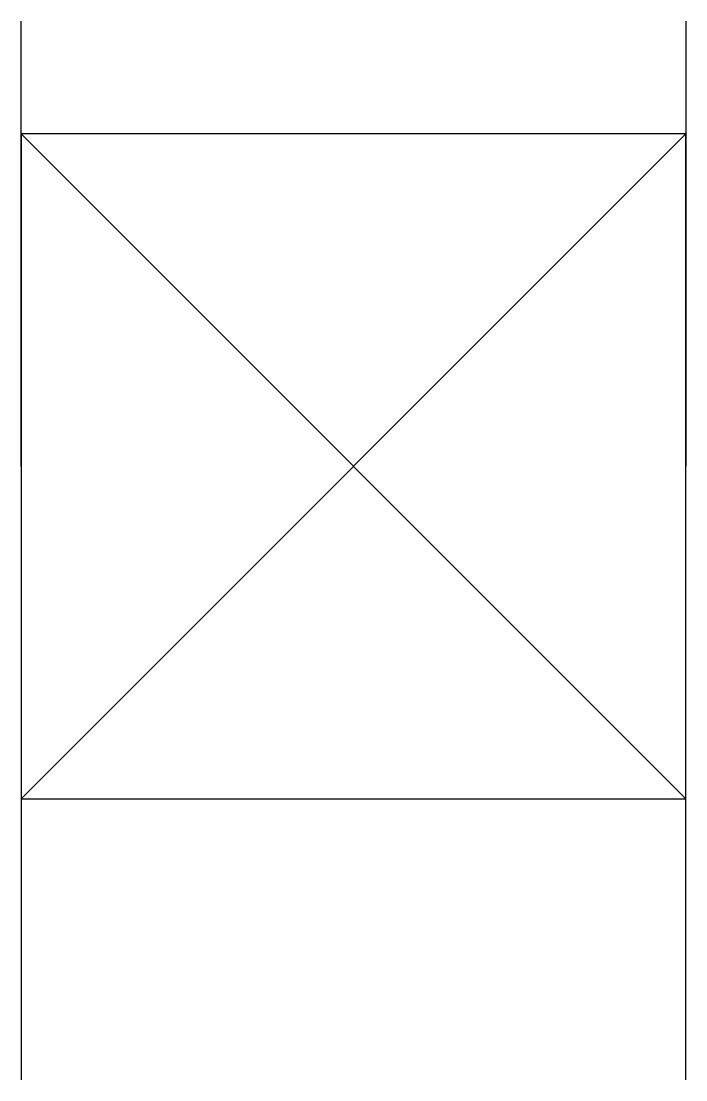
# Model space of a CAD drawing. Header units: millimetres. Extents: x -15 to 15, y -27.7 to 20.1.
import ezdxf

# ---------------------------------------------------------------- set-up
doc = ezdxf.new("R2010")
doc.units = ezdxf.units.MM
doc.layers.get('0').update_dxf_attribs({"linetype": 'CONTINUOUS'})

msp = doc.modelspace()

# ---------------------------------------------------------------- linework, layer by layer
for p, q in [((-15, 0), (-15, 20.087)), ((15, 20.087), (15, 0)), ((15, 15), (-15, 15)), ((-15, 15), (-15, -15)), ((15, 15), (-15, -15)), ((-15, 15), (15, -15)), ((15, -15), (15, 15)), ((-15, 10.624), (-15, -27.683)), ((15, -27.683), (15, 10.624)), ((-15, -15), (15, -15))]:
    msp.add_line(p, q)

doc.saveas('drawing.dxf')
